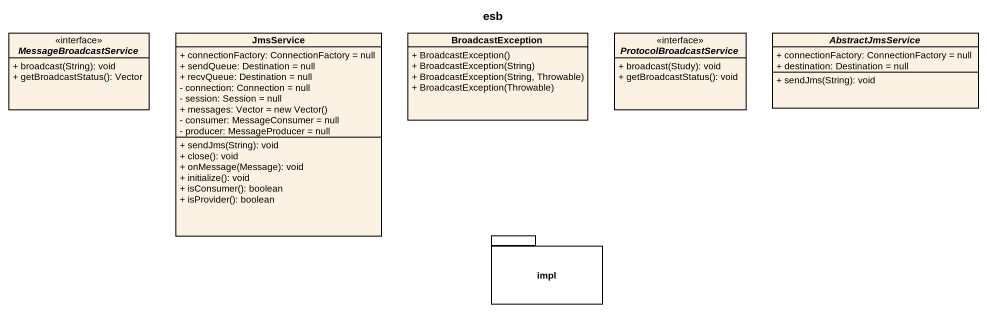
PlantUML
@startuml
title esb
hide circle
hide empty members
skinparam classAttributeIconSize 0
interface MessageBroadcastService <<interface>> {
  + broadcast(String): void
  + getBroadcastStatus(): Vector
}
class JmsService {
  + connectionFactory: ConnectionFactory = null
  + sendQueue: Destination = null
  + recvQueue: Destination = null
  - connection: Connection = null
  - session: Session = null
  {field} + messages: Vector = new Vector()
  - consumer: MessageConsumer = null
  - producer: MessageProducer = null
  + sendJms(String): void
  + close(): void
  + onMessage(Message): void
  + initialize(): void
  + isConsumer(): boolean
  + isProvider(): boolean
}
class BroadcastException {
  + BroadcastException()
  + BroadcastException(String)
  + BroadcastException(String, Throwable)
  + BroadcastException(Throwable)
}
interface ProtocolBroadcastService <<interface>> {
  + broadcast(Study): void
  + getBroadcastStatus(): void
}
abstract class AbstractJmsService {
  + connectionFactory: ConnectionFactory = null
  + destination: Destination = null
  + sendJms(String): void
}
package impl {
}
@enduml
